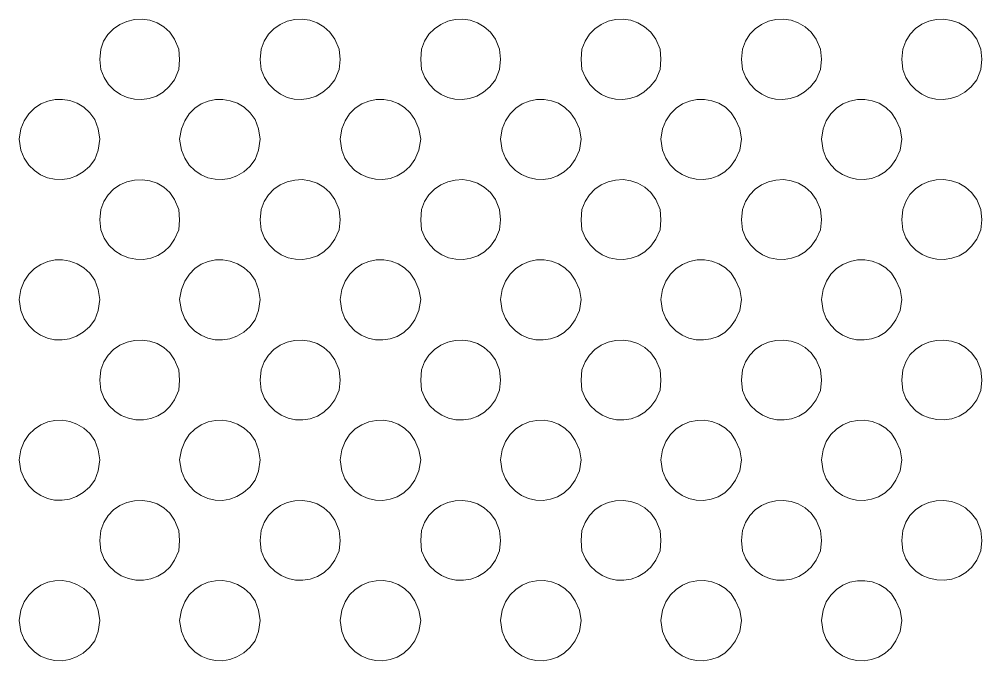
# Model space of a CAD drawing. Extents: x 0 to 243, y -13 to 276.
# Drawn here: x 154.65 to 184.38, y 174.33 to 194.14 of the extents above; entities that cross this region are included whole.
import ezdxf

# ---------------------------------------------------------------- set-up
doc = ezdxf.new("R2010")
doc.units = 0
doc.layers.add('GEOMETRY', color=7, linetype='Continuous')

msp = doc.modelspace()

# ---------------------------------------------------------------- linework, layer by layer
at = {"layer": 'GEOMETRY', "lineweight": 13}
for points in [[(159.603, 192.902), (159.577, 193.216), (159.446, 193.529), (159.297, 193.743), (159.115, 193.91), (158.907, 194.031), (158.682, 194.107), (158.446, 194.139), (158.208, 194.128), (157.976, 194.075), (157.757, 193.981), (157.558, 193.847), (157.388, 193.674), (157.255, 193.463), (157.165, 193.216), (157.138, 192.902), (157.165, 192.588), (157.269, 192.338), (157.408, 192.126), (157.578, 191.952), (157.772, 191.818), (157.984, 191.724), (158.207, 191.671), (158.436, 191.66), (158.664, 191.692), (158.886, 191.769), (159.094, 191.89), (159.283, 192.058), (159.446, 192.273), (159.577, 192.588), (159.603, 192.902)], [(164.558, 192.902), (164.532, 193.216), (164.4, 193.529), (164.244, 193.742), (164.058, 193.909), (163.849, 194.031), (163.624, 194.107), (163.391, 194.139), (163.157, 194.129), (162.928, 194.076), (162.712, 193.983), (162.516, 193.849), (162.348, 193.676), (162.213, 193.464), (162.12, 193.216), (162.093, 192.902), (162.12, 192.588), (162.224, 192.342), (162.361, 192.132), (162.528, 191.958), (162.717, 191.823), (162.924, 191.727), (163.143, 191.672), (163.369, 191.659), (163.595, 191.689), (163.817, 191.764), (164.029, 191.886), (164.225, 192.055), (164.4, 192.273), (164.532, 192.588), (164.558, 192.902)], [(169.512, 192.903), (169.486, 193.216), (169.355, 193.53), (169.199, 193.743), (169.012, 193.91), (168.804, 194.031), (168.579, 194.107), (168.346, 194.14), (168.112, 194.129), (167.884, 194.076), (167.668, 193.983), (167.472, 193.849), (167.303, 193.676), (167.168, 193.464), (167.074, 193.216), (167.047, 192.903), (167.074, 192.588), (167.18, 192.339), (167.319, 192.127), (167.487, 191.953), (167.678, 191.818), (167.886, 191.724), (168.105, 191.67), (168.331, 191.659), (168.557, 191.69), (168.778, 191.767), (168.989, 191.888), (169.183, 192.057), (169.355, 192.273), (169.486, 192.588), (169.512, 192.903)], [(174.467, 192.903), (174.441, 193.216), (174.309, 193.53), (174.152, 193.743), (173.965, 193.91), (173.757, 194.031), (173.533, 194.108), (173.3, 194.14), (173.067, 194.129), (172.839, 194.077), (172.624, 193.983), (172.428, 193.849), (172.259, 193.676), (172.124, 193.464), (172.029, 193.216), (172.003, 192.903), (172.029, 192.588), (172.135, 192.339), (172.275, 192.127), (172.442, 191.953), (172.633, 191.818), (172.841, 191.724), (173.06, 191.67), (173.286, 191.659), (173.512, 191.691), (173.733, 191.767), (173.943, 191.889), (174.137, 192.058), (174.309, 192.274), (174.441, 192.588), (174.467, 192.903)], [(179.422, 192.903), (179.397, 193.216), (179.265, 193.53), (179.107, 193.743), (178.92, 193.91), (178.711, 194.032), (178.487, 194.108), (178.254, 194.14), (178.021, 194.13), (177.793, 194.077), (177.578, 193.983), (177.383, 193.849), (177.214, 193.676), (177.078, 193.464), (176.984, 193.216), (176.958, 192.903), (176.984, 192.588), (177.087, 192.342), (177.225, 192.131), (177.392, 191.958), (177.582, 191.822), (177.789, 191.727), (178.008, 191.672), (178.233, 191.659), (178.46, 191.689), (178.682, 191.765), (178.894, 191.887), (179.09, 192.056), (179.265, 192.274), (179.397, 192.588), (179.422, 192.903)], [(184.377, 192.903), (184.351, 193.216), (184.22, 193.53), (184.063, 193.742), (183.877, 193.908), (183.667, 194.029), (183.441, 194.106), (183.207, 194.14), (182.971, 194.13), (182.742, 194.079), (182.525, 193.986), (182.33, 193.852), (182.161, 193.679), (182.028, 193.466), (181.938, 193.216), (181.913, 192.903), (181.938, 192.588), (182.036, 192.341), (182.171, 192.13), (182.337, 191.957), (182.527, 191.822), (182.736, 191.727), (182.958, 191.673), (183.186, 191.661), (183.416, 191.692), (183.639, 191.768), (183.852, 191.889), (184.047, 192.057), (184.22, 192.274), (184.351, 192.588), (184.377, 192.903)], [(157.138, 190.437), (157.086, 190.751), (156.981, 191.041), (156.824, 191.252), (156.639, 191.42), (156.433, 191.544), (156.213, 191.626), (155.984, 191.664), (155.754, 191.66), (155.528, 191.613), (155.314, 191.524), (155.117, 191.393), (154.945, 191.22), (154.804, 191.006), (154.7, 190.751), (154.648, 190.437), (154.7, 190.097), (154.805, 189.847), (154.945, 189.637), (155.115, 189.466), (155.308, 189.335), (155.519, 189.245), (155.742, 189.197), (155.969, 189.19), (156.197, 189.226), (156.418, 189.305), (156.626, 189.428), (156.816, 189.595), (156.981, 189.808), (157.086, 190.097), (157.138, 190.437)], [(162.093, 190.437), (162.04, 190.751), (161.936, 191.041), (161.779, 191.252), (161.594, 191.42), (161.388, 191.544), (161.167, 191.625), (160.939, 191.664), (160.709, 191.66), (160.483, 191.613), (160.269, 191.524), (160.073, 191.393), (159.901, 191.221), (159.759, 191.006), (159.655, 190.751), (159.602, 190.437), (159.655, 190.097), (159.761, 189.847), (159.901, 189.636), (160.071, 189.465), (160.264, 189.335), (160.474, 189.245), (160.696, 189.196), (160.924, 189.19), (161.151, 189.226), (161.372, 189.305), (161.58, 189.428), (161.77, 189.596), (161.936, 189.808), (162.04, 190.097), (162.093, 190.437)], [(167.047, 190.438), (166.995, 190.751), (166.864, 191.041), (166.723, 191.251), (166.549, 191.419), (166.35, 191.543), (166.133, 191.625), (165.904, 191.663), (165.672, 191.66), (165.444, 191.613), (165.227, 191.525), (165.027, 191.394), (164.853, 191.221), (164.711, 191.007), (164.609, 190.751), (164.558, 190.438), (164.609, 190.097), (164.709, 189.851), (164.847, 189.643), (165.017, 189.472), (165.211, 189.34), (165.423, 189.248), (165.647, 189.197), (165.876, 189.188), (166.104, 189.222), (166.323, 189.3), (166.527, 189.423), (166.71, 189.592), (166.864, 189.808), (166.995, 190.097), (167.047, 190.438)], [(172.003, 190.438), (171.951, 190.751), (171.82, 191.041), (171.678, 191.252), (171.503, 191.419), (171.304, 191.544), (171.087, 191.625), (170.858, 191.664), (170.626, 191.66), (170.398, 191.613), (170.181, 191.524), (169.982, 191.394), (169.808, 191.221), (169.666, 191.007), (169.565, 190.751), (169.513, 190.438), (169.565, 190.097), (169.665, 189.851), (169.802, 189.643), (169.972, 189.472), (170.166, 189.341), (170.378, 189.249), (170.602, 189.198), (170.831, 189.189), (171.058, 189.223), (171.277, 189.301), (171.481, 189.424), (171.664, 189.593), (171.82, 189.809), (171.951, 190.097), (172.003, 190.438)], [(176.958, 190.438), (176.906, 190.751), (176.774, 191.041), (176.632, 191.252), (176.458, 191.42), (176.259, 191.544), (176.041, 191.625), (175.813, 191.664), (175.581, 191.66), (175.352, 191.613), (175.135, 191.524), (174.935, 191.393), (174.762, 191.221), (174.621, 191.006), (174.52, 190.751), (174.468, 190.438), (174.52, 190.098), (174.619, 189.852), (174.756, 189.644), (174.925, 189.473), (175.12, 189.341), (175.332, 189.249), (175.556, 189.198), (175.786, 189.189), (176.013, 189.223), (176.232, 189.301), (176.437, 189.424), (176.619, 189.593), (176.774, 189.809), (176.906, 190.098), (176.958, 190.438)], [(181.913, 190.437), (181.86, 190.751), (181.728, 191.041), (181.587, 191.252), (181.413, 191.419), (181.213, 191.544), (180.996, 191.625), (180.767, 191.663), (180.535, 191.659), (180.307, 191.613), (180.09, 191.524), (179.89, 191.393), (179.717, 191.221), (179.576, 191.006), (179.475, 190.751), (179.422, 190.437), (179.475, 190.097), (179.574, 189.851), (179.711, 189.643), (179.88, 189.472), (180.074, 189.341), (180.287, 189.249), (180.511, 189.198), (180.74, 189.189), (180.967, 189.223), (181.187, 189.301), (181.391, 189.423), (181.573, 189.592), (181.728, 189.808), (181.86, 190.097), (181.913, 190.437)], [(159.603, 187.947), (159.577, 188.261), (159.446, 188.576), (159.295, 188.79), (159.112, 188.957), (158.904, 189.078), (158.679, 189.153), (158.444, 189.185), (158.207, 189.174), (157.976, 189.121), (157.757, 189.027), (157.559, 188.892), (157.39, 188.719), (157.256, 188.508), (157.165, 188.261), (157.138, 187.947), (157.165, 187.632), (157.273, 187.377), (157.419, 187.162), (157.597, 186.99), (157.799, 186.86), (158.019, 186.772), (158.249, 186.726), (158.482, 186.722), (158.711, 186.761), (158.929, 186.843), (159.129, 186.967), (159.304, 187.134), (159.446, 187.345), (159.577, 187.632), (159.603, 187.947)], [(164.558, 187.947), (164.532, 188.261), (164.4, 188.576), (164.243, 188.79), (164.056, 188.956), (163.847, 189.077), (163.623, 189.153), (163.39, 189.186), (163.156, 189.175), (162.927, 189.122), (162.712, 189.028), (162.516, 188.894), (162.348, 188.721), (162.213, 188.509), (162.12, 188.261), (162.093, 187.947), (162.12, 187.632), (162.227, 187.381), (162.371, 187.169), (162.544, 186.997), (162.741, 186.865), (162.955, 186.775), (163.18, 186.726), (163.409, 186.719), (163.637, 186.756), (163.856, 186.836), (164.061, 186.96), (164.244, 187.13), (164.4, 187.345), (164.532, 187.632), (164.558, 187.947)], [(169.512, 187.947), (169.486, 188.26), (169.355, 188.576), (169.199, 188.79), (169.012, 188.956), (168.803, 189.077), (168.578, 189.153), (168.345, 189.186), (168.111, 189.175), (167.882, 189.122), (167.667, 189.028), (167.471, 188.894), (167.302, 188.721), (167.168, 188.509), (167.074, 188.26), (167.047, 187.947), (167.074, 187.632), (167.182, 187.381), (167.325, 187.169), (167.499, 186.997), (167.696, 186.865), (167.911, 186.775), (168.136, 186.726), (168.366, 186.719), (168.593, 186.756), (168.813, 186.836), (169.017, 186.96), (169.2, 187.13), (169.355, 187.344), (169.486, 187.632), (169.512, 187.947)], [(174.467, 187.947), (174.441, 188.26), (174.309, 188.576), (174.153, 188.79), (173.966, 188.957), (173.757, 189.078), (173.533, 189.154), (173.3, 189.186), (173.065, 189.175), (172.837, 189.122), (172.621, 189.028), (172.425, 188.894), (172.257, 188.721), (172.123, 188.509), (172.029, 188.26), (172.003, 187.947), (172.029, 187.632), (172.137, 187.381), (172.28, 187.169), (172.454, 186.997), (172.651, 186.865), (172.866, 186.775), (173.091, 186.726), (173.32, 186.719), (173.548, 186.756), (173.767, 186.836), (173.971, 186.96), (174.154, 187.13), (174.309, 187.344), (174.441, 187.632), (174.467, 187.947)], [(179.422, 187.947), (179.397, 188.26), (179.265, 188.576), (179.108, 188.79), (178.921, 188.957), (178.712, 189.078), (178.487, 189.154), (178.254, 189.186), (178.02, 189.175), (177.791, 189.122), (177.576, 189.028), (177.38, 188.894), (177.211, 188.721), (177.077, 188.509), (176.984, 188.26), (176.958, 187.947), (176.984, 187.632), (177.091, 187.381), (177.235, 187.169), (177.408, 186.997), (177.605, 186.866), (177.82, 186.775), (178.045, 186.726), (178.274, 186.72), (178.501, 186.756), (178.721, 186.837), (178.925, 186.961), (179.109, 187.13), (179.265, 187.344), (179.397, 187.632), (179.422, 187.947)], [(184.377, 187.947), (184.351, 188.261), (184.22, 188.576), (184.063, 188.789), (183.877, 188.955), (183.667, 189.076), (183.441, 189.153), (183.206, 189.186), (182.97, 189.176), (182.74, 189.124), (182.524, 189.031), (182.328, 188.898), (182.16, 188.724), (182.028, 188.512), (181.938, 188.261), (181.913, 187.947), (181.938, 187.632), (182.035, 187.385), (182.172, 187.175), (182.343, 187.003), (182.54, 186.872), (182.756, 186.78), (182.985, 186.73), (183.219, 186.722), (183.451, 186.757), (183.674, 186.836), (183.881, 186.959), (184.065, 187.128), (184.22, 187.343), (184.351, 187.632), (184.377, 187.947)], [(157.138, 185.484), (157.086, 185.798), (156.981, 186.086), (156.824, 186.297), (156.639, 186.466), (156.433, 186.59), (156.212, 186.671), (155.984, 186.71), (155.754, 186.706), (155.529, 186.659), (155.315, 186.57), (155.119, 186.439), (154.947, 186.267), (154.805, 186.053), (154.7, 185.798), (154.648, 185.484), (154.7, 185.142), (154.805, 184.892), (154.945, 184.682), (155.115, 184.511), (155.308, 184.38), (155.519, 184.29), (155.741, 184.242), (155.969, 184.235), (156.196, 184.271), (156.417, 184.35), (156.626, 184.473), (156.816, 184.64), (156.981, 184.853), (157.086, 185.142), (157.138, 185.484)], [(162.093, 185.483), (162.04, 185.798), (161.936, 186.086), (161.778, 186.297), (161.593, 186.465), (161.387, 186.59), (161.167, 186.671), (160.939, 186.71), (160.709, 186.706), (160.484, 186.659), (160.27, 186.571), (160.074, 186.44), (159.902, 186.267), (159.76, 186.053), (159.655, 185.798), (159.602, 185.483), (159.655, 185.142), (159.761, 184.892), (159.901, 184.681), (160.071, 184.51), (160.264, 184.379), (160.474, 184.29), (160.696, 184.241), (160.924, 184.235), (161.151, 184.271), (161.372, 184.35), (161.58, 184.473), (161.77, 184.641), (161.936, 184.853), (162.04, 185.142), (162.093, 185.483)], [(167.047, 185.483), (166.995, 185.798), (166.864, 186.086), (166.723, 186.297), (166.548, 186.464), (166.349, 186.589), (166.132, 186.671), (165.905, 186.71), (165.673, 186.706), (165.445, 186.66), (165.228, 186.571), (165.029, 186.441), (164.855, 186.268), (164.712, 186.054), (164.609, 185.798), (164.558, 185.483), (164.609, 185.142), (164.709, 184.896), (164.847, 184.688), (165.017, 184.517), (165.211, 184.385), (165.423, 184.294), (165.647, 184.243), (165.876, 184.234), (166.104, 184.268), (166.323, 184.346), (166.527, 184.469), (166.71, 184.638), (166.864, 184.854), (166.995, 185.142), (167.047, 185.483)], [(172.003, 185.483), (171.951, 185.798), (171.82, 186.086), (171.678, 186.297), (171.503, 186.465), (171.304, 186.589), (171.087, 186.671), (170.859, 186.709), (170.627, 186.705), (170.399, 186.659), (170.182, 186.57), (169.983, 186.44), (169.809, 186.267), (169.667, 186.053), (169.565, 185.798), (169.513, 185.483), (169.565, 185.143), (169.665, 184.897), (169.802, 184.688), (169.972, 184.518), (170.166, 184.386), (170.378, 184.294), (170.602, 184.243), (170.831, 184.234), (171.058, 184.268), (171.277, 184.346), (171.481, 184.469), (171.664, 184.638), (171.82, 184.854), (171.951, 185.143), (172.003, 185.483)], [(176.958, 185.483), (176.906, 185.798), (176.774, 186.086), (176.632, 186.297), (176.459, 186.465), (176.259, 186.589), (176.042, 186.671), (175.814, 186.709), (175.582, 186.705), (175.354, 186.659), (175.136, 186.57), (174.937, 186.44), (174.763, 186.267), (174.621, 186.053), (174.52, 185.798), (174.468, 185.483), (174.52, 185.143), (174.619, 184.897), (174.756, 184.689), (174.925, 184.518), (175.119, 184.386), (175.332, 184.294), (175.556, 184.243), (175.785, 184.234), (176.013, 184.268), (176.232, 184.346), (176.437, 184.469), (176.619, 184.638), (176.774, 184.854), (176.906, 185.143), (176.958, 185.483)], [(181.913, 185.484), (181.86, 185.798), (181.728, 186.086), (181.586, 186.297), (181.412, 186.465), (181.213, 186.589), (180.995, 186.671), (180.768, 186.709), (180.536, 186.705), (180.308, 186.659), (180.091, 186.57), (179.892, 186.439), (179.718, 186.267), (179.577, 186.053), (179.475, 185.798), (179.422, 185.484), (179.475, 185.142), (179.574, 184.896), (179.711, 184.688), (179.88, 184.517), (180.074, 184.385), (180.287, 184.294), (180.511, 184.243), (180.74, 184.234), (180.967, 184.268), (181.187, 184.345), (181.391, 184.468), (181.573, 184.637), (181.728, 184.853), (181.86, 185.142), (181.913, 185.484)], [(159.603, 182.993), (159.577, 183.307), (159.446, 183.623), (159.295, 183.836), (159.112, 184.003), (158.904, 184.123), (158.679, 184.199), (158.444, 184.231), (158.208, 184.22), (157.977, 184.167), (157.758, 184.073), (157.561, 183.939), (157.391, 183.766), (157.256, 183.555), (157.165, 183.307), (157.138, 182.993), (157.165, 182.679), (157.272, 182.423), (157.418, 182.209), (157.596, 182.036), (157.799, 181.906), (158.018, 181.817), (158.249, 181.771), (158.482, 181.768), (158.712, 181.807), (158.93, 181.888), (159.13, 182.012), (159.304, 182.179), (159.446, 182.389), (159.577, 182.679), (159.603, 182.993)], [(164.558, 182.994), (164.532, 183.307), (164.4, 183.623), (164.243, 183.836), (164.056, 184.002), (163.847, 184.123), (163.622, 184.199), (163.389, 184.231), (163.155, 184.22), (162.927, 184.167), (162.712, 184.074), (162.516, 183.94), (162.348, 183.767), (162.214, 183.556), (162.12, 183.307), (162.093, 182.994), (162.12, 182.679), (162.227, 182.428), (162.37, 182.216), (162.543, 182.043), (162.74, 181.911), (162.954, 181.82), (163.18, 181.771), (163.409, 181.765), (163.637, 181.801), (163.857, 181.881), (164.061, 182.006), (164.245, 182.175), (164.4, 182.39), (164.532, 182.679), (164.558, 182.994)], [(169.512, 182.994), (169.486, 183.307), (169.355, 183.623), (169.198, 183.836), (169.011, 184.002), (168.802, 184.123), (168.578, 184.199), (168.345, 184.231), (168.111, 184.22), (167.882, 184.167), (167.667, 184.074), (167.471, 183.94), (167.303, 183.767), (167.168, 183.556), (167.074, 183.307), (167.047, 182.994), (167.074, 182.679), (167.181, 182.427), (167.324, 182.215), (167.498, 182.042), (167.696, 181.91), (167.911, 181.82), (168.137, 181.771), (168.367, 181.765), (168.596, 181.802), (168.815, 181.882), (169.019, 182.007), (169.202, 182.176), (169.355, 182.39), (169.486, 182.679), (169.512, 182.994)], [(174.467, 182.994), (174.441, 183.307), (174.309, 183.623), (174.152, 183.836), (173.966, 184.003), (173.757, 184.123), (173.532, 184.199), (173.3, 184.231), (173.066, 184.22), (172.837, 184.168), (172.622, 184.074), (172.426, 183.94), (172.258, 183.767), (172.123, 183.556), (172.029, 183.307), (172.003, 182.994), (172.029, 182.679), (172.136, 182.427), (172.279, 182.215), (172.453, 182.042), (172.65, 181.911), (172.866, 181.82), (173.092, 181.772), (173.322, 181.766), (173.55, 181.802), (173.769, 181.883), (173.973, 182.007), (174.156, 182.176), (174.309, 182.39), (174.441, 182.679), (174.467, 182.994)], [(179.422, 182.994), (179.397, 183.308), (179.265, 183.623), (179.107, 183.836), (178.92, 184.002), (178.711, 184.123), (178.486, 184.199), (178.254, 184.231), (178.019, 184.22), (177.791, 184.167), (177.576, 184.074), (177.38, 183.94), (177.212, 183.767), (177.077, 183.557), (176.984, 183.308), (176.958, 182.994), (176.984, 182.677), (177.091, 182.426), (177.234, 182.214), (177.408, 182.041), (177.606, 181.91), (177.821, 181.82), (178.046, 181.772), (178.276, 181.765), (178.504, 181.802), (178.724, 181.883), (178.928, 182.007), (179.11, 182.176), (179.265, 182.39), (179.397, 182.677), (179.422, 182.994)], [(184.377, 182.994), (184.351, 183.308), (184.22, 183.623), (184.064, 183.835), (183.877, 184), (183.667, 184.121), (183.441, 184.198), (183.206, 184.231), (182.97, 184.221), (182.74, 184.17), (182.523, 184.077), (182.327, 183.943), (182.16, 183.77), (182.027, 183.559), (181.938, 183.308), (181.913, 182.994), (181.938, 182.677), (182.035, 182.429), (182.172, 182.219), (182.343, 182.047), (182.541, 181.916), (182.757, 181.824), (182.986, 181.775), (183.22, 181.767), (183.453, 181.802), (183.676, 181.881), (183.883, 182.005), (184.066, 182.175), (184.22, 182.39), (184.351, 182.677), (184.377, 182.994)], [(157.138, 180.529), (157.086, 180.843), (156.981, 181.133), (156.824, 181.344), (156.638, 181.512), (156.432, 181.636), (156.211, 181.717), (155.983, 181.755), (155.752, 181.75), (155.527, 181.703), (155.313, 181.614), (155.117, 181.484), (154.945, 181.311), (154.804, 181.097), (154.7, 180.843), (154.648, 180.529), (154.7, 180.187), (154.806, 179.938), (154.947, 179.727), (155.116, 179.557), (155.31, 179.426), (155.52, 179.336), (155.742, 179.288), (155.969, 179.281), (156.196, 179.317), (156.417, 179.397), (156.625, 179.52), (156.815, 179.687), (156.981, 179.9), (157.086, 180.187), (157.138, 180.529)], [(162.093, 180.529), (162.04, 180.842), (161.936, 181.132), (161.778, 181.344), (161.593, 181.511), (161.387, 181.635), (161.166, 181.717), (160.938, 181.755), (160.707, 181.751), (160.482, 181.704), (160.268, 181.615), (160.072, 181.484), (159.9, 181.312), (159.759, 181.098), (159.655, 180.842), (159.602, 180.529), (159.655, 180.186), (159.762, 179.937), (159.903, 179.726), (160.073, 179.555), (160.265, 179.425), (160.476, 179.335), (160.697, 179.286), (160.924, 179.28), (161.15, 179.316), (161.371, 179.396), (161.579, 179.52), (161.77, 179.687), (161.936, 179.9), (162.04, 180.186), (162.093, 180.529)], [(167.047, 180.529), (166.995, 180.842), (166.864, 181.132), (166.722, 181.343), (166.548, 181.511), (166.349, 181.635), (166.131, 181.716), (165.903, 181.755), (165.671, 181.751), (165.443, 181.704), (165.226, 181.615), (165.027, 181.485), (164.853, 181.312), (164.711, 181.098), (164.609, 180.842), (164.558, 180.529), (164.609, 180.187), (164.709, 179.942), (164.847, 179.734), (165.017, 179.563), (165.212, 179.431), (165.424, 179.339), (165.649, 179.288), (165.878, 179.279), (166.106, 179.314), (166.325, 179.392), (166.529, 179.515), (166.711, 179.684), (166.864, 179.9), (166.995, 180.187), (167.047, 180.529)], [(172.003, 180.529), (171.951, 180.842), (171.82, 181.13), (171.678, 181.342), (171.504, 181.51), (171.305, 181.635), (171.087, 181.716), (170.859, 181.755), (170.628, 181.751), (170.399, 181.705), (170.182, 181.616), (169.983, 181.485), (169.809, 181.313), (169.667, 181.098), (169.565, 180.842), (169.513, 180.529), (169.565, 180.187), (169.665, 179.942), (169.803, 179.734), (169.972, 179.563), (170.166, 179.431), (170.379, 179.339), (170.603, 179.288), (170.832, 179.279), (171.059, 179.314), (171.278, 179.392), (171.482, 179.515), (171.665, 179.684), (171.82, 179.9), (171.951, 180.187), (172.003, 180.529)], [(176.958, 180.529), (176.906, 180.843), (176.774, 181.13), (176.633, 181.342), (176.459, 181.51), (176.26, 181.635), (176.043, 181.716), (175.814, 181.755), (175.582, 181.751), (175.354, 181.705), (175.136, 181.616), (174.937, 181.486), (174.762, 181.313), (174.621, 181.099), (174.52, 180.843), (174.468, 180.529), (174.52, 180.187), (174.619, 179.942), (174.756, 179.734), (174.926, 179.563), (175.12, 179.431), (175.333, 179.339), (175.557, 179.288), (175.787, 179.279), (176.015, 179.314), (176.234, 179.392), (176.438, 179.515), (176.62, 179.684), (176.774, 179.9), (176.906, 180.187), (176.958, 180.529)], [(181.913, 180.529), (181.86, 180.843), (181.728, 181.133), (181.586, 181.344), (181.412, 181.511), (181.212, 181.635), (180.994, 181.716), (180.766, 181.754), (180.534, 181.75), (180.306, 181.703), (180.089, 181.614), (179.89, 181.484), (179.716, 181.311), (179.576, 181.098), (179.475, 180.843), (179.422, 180.529), (179.475, 180.187), (179.575, 179.942), (179.712, 179.734), (179.882, 179.563), (180.076, 179.432), (180.288, 179.34), (180.512, 179.289), (180.741, 179.28), (180.968, 179.314), (181.187, 179.392), (181.391, 179.515), (181.574, 179.684), (181.728, 179.9), (181.86, 180.187), (181.913, 180.529)], [(159.603, 178.039), (159.577, 178.352), (159.446, 178.667), (159.295, 178.881), (159.112, 179.048), (158.904, 179.168), (158.679, 179.244), (158.444, 179.276), (158.207, 179.265), (157.976, 179.212), (157.757, 179.117), (157.56, 178.984), (157.39, 178.811), (157.256, 178.6), (157.165, 178.352), (157.138, 178.039), (157.165, 177.724), (157.272, 177.468), (157.418, 177.254), (157.596, 177.081), (157.798, 176.951), (158.019, 176.863), (158.249, 176.817), (158.483, 176.814), (158.712, 176.853), (158.931, 176.935), (159.131, 177.059), (159.305, 177.226), (159.446, 177.435), (159.577, 177.724), (159.603, 178.039)], [(164.558, 178.039), (164.532, 178.352), (164.4, 178.667), (164.242, 178.881), (164.055, 179.048), (163.846, 179.169), (163.622, 179.245), (163.39, 179.277), (163.156, 179.266), (162.928, 179.213), (162.713, 179.119), (162.518, 178.986), (162.35, 178.812), (162.215, 178.601), (162.12, 178.352), (162.093, 178.039), (162.12, 177.724), (162.226, 177.473), (162.369, 177.261), (162.543, 177.089), (162.74, 176.957), (162.954, 176.866), (163.18, 176.817), (163.41, 176.811), (163.638, 176.847), (163.858, 176.927), (164.062, 177.052), (164.245, 177.221), (164.4, 177.435), (164.532, 177.724), (164.558, 178.039)], [(169.512, 178.039), (169.486, 178.352), (169.355, 178.667), (169.198, 178.88), (169.012, 179.047), (168.803, 179.168), (168.578, 179.244), (168.345, 179.276), (168.111, 179.265), (167.883, 179.212), (167.667, 179.119), (167.471, 178.985), (167.303, 178.812), (167.168, 178.601), (167.074, 178.352), (167.047, 178.039), (167.074, 177.724), (167.181, 177.473), (167.324, 177.26), (167.498, 177.088), (167.695, 176.957), (167.91, 176.866), (168.136, 176.818), (168.366, 176.812), (168.594, 176.848), (168.814, 176.928), (169.018, 177.053), (169.201, 177.221), (169.355, 177.435), (169.486, 177.724), (169.512, 178.039)], [(174.467, 178.039), (174.441, 178.352), (174.309, 178.667), (174.153, 178.88), (173.966, 179.047), (173.757, 179.168), (173.533, 179.244), (173.3, 179.276), (173.066, 179.265), (172.838, 179.212), (172.622, 179.119), (172.427, 178.985), (172.258, 178.812), (172.123, 178.601), (172.029, 178.352), (172.003, 178.039), (172.029, 177.724), (172.136, 177.473), (172.279, 177.26), (172.453, 177.088), (172.65, 176.957), (172.865, 176.866), (173.091, 176.818), (173.321, 176.812), (173.549, 176.848), (173.768, 176.928), (173.972, 177.053), (174.155, 177.221), (174.309, 177.435), (174.441, 177.724), (174.467, 178.039)], [(179.422, 178.039), (179.397, 178.353), (179.265, 178.667), (179.107, 178.88), (178.92, 179.047), (178.711, 179.168), (178.487, 179.244), (178.254, 179.276), (178.02, 179.265), (177.792, 179.213), (177.576, 179.119), (177.381, 178.985), (177.212, 178.812), (177.077, 178.601), (176.984, 178.353), (176.958, 178.039), (176.984, 177.724), (177.09, 177.473), (177.233, 177.261), (177.407, 177.088), (177.604, 176.957), (177.819, 176.866), (178.045, 176.818), (178.275, 176.811), (178.503, 176.848), (178.722, 176.928), (178.926, 177.052), (179.109, 177.221), (179.265, 177.435), (179.397, 177.724), (179.422, 178.039)], [(184.377, 178.039), (184.351, 178.353), (184.22, 178.667), (184.064, 178.879), (183.877, 179.045), (183.667, 179.166), (183.442, 179.243), (183.207, 179.276), (182.971, 179.266), (182.741, 179.215), (182.524, 179.122), (182.328, 178.989), (182.16, 178.816), (182.028, 178.604), (181.938, 178.353), (181.913, 178.039), (181.938, 177.725), (182.033, 177.477), (182.17, 177.267), (182.341, 177.096), (182.538, 176.964), (182.756, 176.872), (182.985, 176.822), (183.22, 176.814), (183.453, 176.849), (183.676, 176.928), (183.884, 177.051), (184.067, 177.22), (184.22, 177.435), (184.351, 177.725), (184.377, 178.039)], [(157.138, 175.574), (157.086, 175.887), (156.981, 176.177), (156.824, 176.389), (156.638, 176.556), (156.432, 176.681), (156.211, 176.762), (155.983, 176.8), (155.752, 176.796), (155.527, 176.749), (155.313, 176.66), (155.117, 176.529), (154.945, 176.356), (154.804, 176.143), (154.7, 175.887), (154.648, 175.574), (154.7, 175.233), (154.805, 174.984), (154.945, 174.774), (155.115, 174.603), (155.308, 174.472), (155.519, 174.382), (155.741, 174.333), (155.969, 174.327), (156.196, 174.363), (156.417, 174.442), (156.626, 174.565), (156.816, 174.732), (156.981, 174.944), (157.086, 175.233), (157.138, 175.574)], [(162.093, 175.574), (162.04, 175.887), (161.936, 176.177), (161.778, 176.389), (161.593, 176.557), (161.387, 176.681), (161.166, 176.762), (160.938, 176.8), (160.707, 176.796), (160.482, 176.749), (160.268, 176.66), (160.072, 176.529), (159.9, 176.357), (159.759, 176.143), (159.655, 175.887), (159.602, 175.574), (159.655, 175.234), (159.761, 174.985), (159.901, 174.774), (160.071, 174.603), (160.264, 174.472), (160.474, 174.382), (160.696, 174.334), (160.924, 174.327), (161.151, 174.363), (161.372, 174.443), (161.58, 174.566), (161.77, 174.733), (161.936, 174.945), (162.04, 175.234), (162.093, 175.574)], [(167.047, 175.574), (166.995, 175.887), (166.864, 176.177), (166.722, 176.388), (166.548, 176.556), (166.349, 176.68), (166.131, 176.761), (165.903, 176.8), (165.671, 176.796), (165.443, 176.749), (165.226, 176.66), (165.027, 176.53), (164.853, 176.357), (164.711, 176.143), (164.609, 175.887), (164.558, 175.574), (164.609, 175.234), (164.709, 174.989), (164.847, 174.781), (165.016, 174.61), (165.211, 174.478), (165.423, 174.386), (165.648, 174.335), (165.877, 174.326), (166.105, 174.36), (166.324, 174.438), (166.528, 174.561), (166.711, 174.73), (166.864, 174.945), (166.995, 175.234), (167.047, 175.574)], [(172.003, 175.574), (171.951, 175.887), (171.82, 176.177), (171.677, 176.389), (171.502, 176.556), (171.303, 176.68), (171.085, 176.762), (170.857, 176.8), (170.625, 176.796), (170.397, 176.749), (170.18, 176.66), (169.981, 176.529), (169.808, 176.357), (169.666, 176.143), (169.565, 175.887), (169.513, 175.574), (169.565, 175.232), (169.665, 174.987), (169.803, 174.779), (169.972, 174.609), (170.167, 174.477), (170.379, 174.386), (170.603, 174.335), (170.832, 174.326), (171.059, 174.36), (171.278, 174.438), (171.482, 174.561), (171.665, 174.73), (171.82, 174.945), (171.951, 175.232), (172.003, 175.574)], [(176.958, 175.574), (176.906, 175.888), (176.774, 176.178), (176.632, 176.389), (176.457, 176.557), (176.258, 176.681), (176.04, 176.762), (175.812, 176.8), (175.58, 176.795), (175.351, 176.749), (175.134, 176.66), (174.935, 176.529), (174.761, 176.357), (174.621, 176.143), (174.52, 175.888), (174.468, 175.574), (174.52, 175.232), (174.619, 174.988), (174.757, 174.78), (174.926, 174.61), (175.12, 174.478), (175.333, 174.386), (175.557, 174.336), (175.787, 174.327), (176.014, 174.361), (176.234, 174.438), (176.438, 174.561), (176.62, 174.73), (176.774, 174.945), (176.906, 175.232), (176.958, 175.574)], [(181.913, 175.573), (181.86, 175.887), (181.728, 176.177), (181.586, 176.388), (181.412, 176.556), (181.212, 176.68), (180.994, 176.761), (180.766, 176.799), (180.534, 176.795), (180.306, 176.748), (180.089, 176.659), (179.89, 176.529), (179.716, 176.356), (179.576, 176.142), (179.475, 175.887), (179.422, 175.573), (179.475, 175.233), (179.574, 174.988), (179.711, 174.78), (179.88, 174.609), (180.074, 174.478), (180.287, 174.386), (180.511, 174.335), (180.741, 174.326), (180.968, 174.36), (181.188, 174.437), (181.392, 174.56), (181.574, 174.729), (181.728, 174.944), (181.86, 175.233), (181.913, 175.573)]]:
    msp.add_lwpolyline(points, close=True, dxfattribs=at)

doc.saveas('drawing.dxf')
